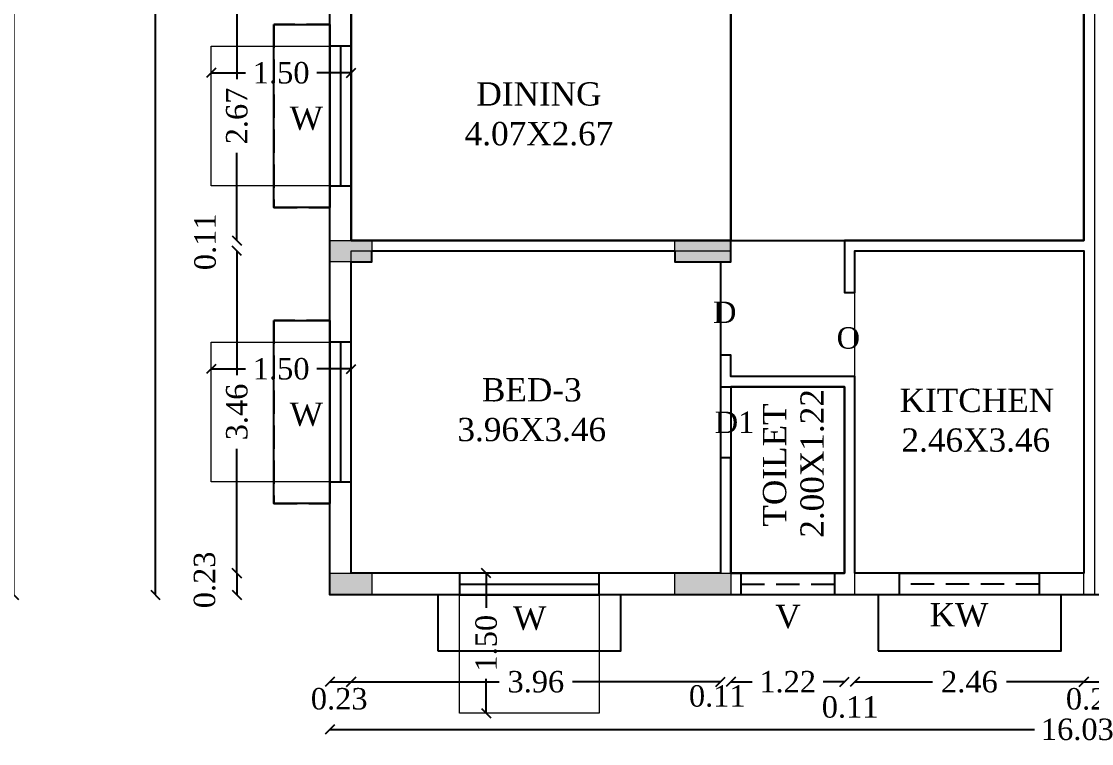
# Model space of a CAD drawing. Header units: metres. Extents: x 6 to 169, y 61 to 125.
# Drawn here: x 26.56 to 38.04, y 72.74 to 80.49 of the extents above; entities that cross this region are included whole.
import ezdxf
from ezdxf.enums import TextEntityAlignment as Align

# ---------------------------------------------------------------- set-up
doc = ezdxf.new("R2010")
doc.units = ezdxf.units.M
doc.header["$MEASUREMENT"] = 0
doc.header["$PDMODE"] = 3
doc.linetypes.add('HIDDEN', pattern=[0.375, 0.25, -0.125])
doc.layers.get('0').update_dxf_attribs({"lineweight": 5})
doc.layers.get('DEFPOINTS').update_dxf_attribs({"lineweight": 5})
for name, color, linetype in [('BLK_1_FLR_1_AC_ROOM_7', 117, 'Continuous'), ('BLK_1_FLR_1_BLT_UP_AREA', 1, 'Continuous'), ('BLK_1_FLR_1_CARPET_AREA', 10, 'Continuous'), ('BLK_1_FLR_1_CHAJJA', 6, 'Continuous'), ('BLK_1_FLR_1_REGULAR_ROOM_3', 117, 'Continuous'), ('BLK_1_FLR_1_REGULAR_ROOM_4', 117, 'Continuous'), ('BLK_1_FLR_1_WATER_CLOSET', 213, 'Continuous'), ('BLK_1_LVL_1_BLDG_FOOT_PRINT', 1, 'Continuous')]:
    doc.layers.add(name, color=color, linetype=linetype)
for name, color, linetype, lineweight in [('BLK_1_FLR_1_ACROOM_7_LIGHT_VENTILATION_1', 232, 'Continuous', 0), ('BLK_1_FLR_1_ACROOM_7_LIGHT_VENTILATION_2', 232, 'Continuous', 0), ('BLK_1_FLR_1_KITCHEN', 1, 'Continuous', 0), ('BLK_1_FLR_1_ROOM_4_LIGHT_VENTILATION_1', 232, 'Continuous', 0), ('BLK_1_FLR_1_UNITFA_3', 234, 'Continuous', 0)]:
    doc.layers.add(name, color=color, linetype=linetype, lineweight=lineweight)
doc.styles.add('Isa-', font='times.ttf')
doc.styles.add('STYLE2', font='times.ttf')
doc.dimstyles.new('Copy of ISO-25', dxfattribs={"dimscale": 0, "dimtxt": 0.23, "dimasz": 0.1, "dimexe": 1.25, "dimexo": 0.625, "dimgap": 0.11, "dimtad": 0, "dimzin": 1, "dimdsep": 46, "dimtxsty": 'STYLE2', "dimblk": 'OBLIQUE', "dimcen": 0, "dimse1": 1, "dimse2": 1, "dimclrd": 1, "dimclrt": 3, "dimadec": 0, "dimazin": 2, "dimtfac": 1, "dimtix": 1, "dimtofl": 0, "dimtmove": 0, "dimatfit": 3, "dimldrblk": 'OBLIQUE', "dimfxl": 0, "dimtolj": 1, "dimarcsym": 0})

# ---------------------------------------------------------------- blocks, each defined once
blk = doc.blocks.new('_Oblique')
at = {"color": 0, "linetype": 'ByBlock', "lineweight": -2}
blk.add_line((-0.5, -0.5), (0.5, 0.5), dxfattribs=at)
blk = doc.blocks.new('*D602')
at = {"color": 1, "lineweight": -2}
for p, q in [((26.482, 100.537), (26.482, 87.769)), ((26.482, 74.337), (26.482, 86.805))]:
    blk.add_line(p, q, dxfattribs=at)
at = {"layer": 'DEFPOINTS', "color": 0}
for p in [(24.897, 100.537), (24.897, 74.337), (26.482, 74.337)]:
    blk.add_point(p, dxfattribs=at)
at = {"color": 1, "lineweight": -2, "xscale": 0.1, "yscale": 0.1, "zscale": 0.1}
for p, rotation in [((26.482, 100.537), 90), ((26.482, 74.337), 270)]:
    blk.add_blockref('_Oblique', p, dxfattribs=dict(at, rotation=rotation))
at = {"color": 3, "insert": (26.482, 87.287), "char_height": 0.23, "attachment_point": 5, "rotation": 90, "style": 'STYLE2'}
blk.add_mtext('\\A1;26.20', dxfattribs=at)
blk = doc.blocks.new('*D604')
at = {"color": 1, "lineweight": -2}
for p, q in [((28, 100.537), (28, 87.769)), ((28, 74.337), (28, 86.805))]:
    blk.add_line(p, q, dxfattribs=at)
at = {"layer": 'DEFPOINTS', "color": 0}
for p in [(29.869, 100.537), (28, 74.337), (29.869, 74.337)]:
    blk.add_point(p, dxfattribs=at)
at = {"color": 1, "lineweight": -2, "xscale": 0.1, "yscale": 0.1, "zscale": 0.1}
for p, rotation in [((28, 100.537), 90), ((28, 74.337), 270)]:
    blk.add_blockref('_Oblique', p, dxfattribs=dict(at, rotation=rotation))
at = {"color": 3, "insert": (28, 87.287), "char_height": 0.23, "attachment_point": 5, "rotation": 90, "style": 'STYLE2'}
blk.add_mtext('\\A1;26.20', dxfattribs=at)
blk = doc.blocks.new('*D753')
at = {"color": 1, "lineweight": -2}
blk.add_line((29.869, 73.402), (30.099, 73.402), dxfattribs=at)
at = {"layer": 'DEFPOINTS', "color": 0}
for p in [(29.869, 74.775), (30.099, 74.75), (30.099, 73.402)]:
    blk.add_point(p, dxfattribs=at)
at = {"color": 1, "lineweight": -2, "xscale": 0.1, "yscale": 0.1, "zscale": 0.1, "rotation": 180}
blk.add_blockref('_Oblique', (29.869, 73.402), dxfattribs=at)
at = {"color": 1, "lineweight": -2, "xscale": 0.1, "yscale": 0.1, "zscale": 0.1}
blk.add_blockref('_Oblique', (30.099, 73.402), dxfattribs=at)
at = {"color": 3, "insert": (29.971, 73.219), "char_height": 0.23, "attachment_point": 5, "style": 'STYLE2'}
blk.add_mtext('\\A1;0.23', dxfattribs=at)
blk = doc.blocks.new('*D754')
at = {"color": 1, "lineweight": -2}
for p, q in [((30.099, 73.402), (31.685, 73.402)), ((34.059, 73.402), (32.473, 73.402))]:
    blk.add_line(p, q, dxfattribs=at)
at = {"layer": 'DEFPOINTS', "color": 0}
for p in [(34.059, 74.884), (30.099, 74.75), (34.059, 73.402)]:
    blk.add_point(p, dxfattribs=at)
at = {"color": 1, "lineweight": -2, "xscale": 0.1, "yscale": 0.1, "zscale": 0.1, "rotation": 180}
blk.add_blockref('_Oblique', (30.099, 73.402), dxfattribs=at)
at = {"color": 1, "lineweight": -2, "xscale": 0.1, "yscale": 0.1, "zscale": 0.1}
blk.add_blockref('_Oblique', (34.059, 73.402), dxfattribs=at)
at = {"color": 3, "insert": (32.079, 73.402), "char_height": 0.23, "attachment_point": 5, "style": 'STYLE2'}
blk.add_mtext('\\A1;3.96', dxfattribs=at)
blk = doc.blocks.new('*D755')
at = {"color": 1, "lineweight": -2}
for p, q in [((34.059, 73.402), (33.959, 73.402)), ((34.169, 73.402), (34.269, 73.402))]:
    blk.add_line(p, q, dxfattribs=at)
at = {"layer": 'DEFPOINTS', "color": 0}
for p in [(34.059, 74.884), (34.169, 74.871), (34.169, 73.402)]:
    blk.add_point(p, dxfattribs=at)
at = {"color": 1, "lineweight": -2, "xscale": 0.1, "yscale": 0.1, "zscale": 0.1}
blk.add_blockref('_Oblique', (34.059, 73.402), dxfattribs=at)
at = {"color": 1, "lineweight": -2, "xscale": 0.1, "yscale": 0.1, "zscale": 0.1, "rotation": 180}
blk.add_blockref('_Oblique', (34.169, 73.402), dxfattribs=at)
at = {"color": 3, "insert": (34.024, 73.249), "char_height": 0.23, "attachment_point": 5, "style": 'STYLE2'}
blk.add_mtext('\\A1;0.11', dxfattribs=at)
blk = doc.blocks.new('*D756')
at = {"color": 1, "lineweight": -2}
for p, q in [((34.169, 73.402), (34.399, 73.402)), ((35.389, 73.402), (35.159, 73.402))]:
    blk.add_line(p, q, dxfattribs=at)
at = {"layer": 'DEFPOINTS', "color": 0}
for p in [(34.169, 74.871), (35.389, 74.567), (35.389, 73.402)]:
    blk.add_point(p, dxfattribs=at)
at = {"color": 1, "lineweight": -2, "xscale": 0.1, "yscale": 0.1, "zscale": 0.1, "rotation": 180}
blk.add_blockref('_Oblique', (34.169, 73.402), dxfattribs=at)
at = {"color": 1, "lineweight": -2, "xscale": 0.1, "yscale": 0.1, "zscale": 0.1}
blk.add_blockref('_Oblique', (35.389, 73.402), dxfattribs=at)
at = {"color": 3, "insert": (34.779, 73.402), "char_height": 0.23, "attachment_point": 5, "style": 'STYLE2'}
blk.add_mtext('\\A1;1.22', dxfattribs=at)
blk = doc.blocks.new('*D757')
at = {"color": 1, "lineweight": -2}
for p, q in [((35.389, 73.402), (35.289, 73.402)), ((35.499, 73.402), (35.599, 73.402))]:
    blk.add_line(p, q, dxfattribs=at)
at = {"layer": 'DEFPOINTS', "color": 0}
for p in [(35.389, 74.567), (35.499, 74.567), (35.499, 73.402)]:
    blk.add_point(p, dxfattribs=at)
at = {"color": 1, "lineweight": -2, "xscale": 0.1, "yscale": 0.1, "zscale": 0.1}
blk.add_blockref('_Oblique', (35.389, 73.402), dxfattribs=at)
at = {"color": 1, "lineweight": -2, "xscale": 0.1, "yscale": 0.1, "zscale": 0.1, "rotation": 180}
blk.add_blockref('_Oblique', (35.499, 73.402), dxfattribs=at)
at = {"color": 3, "insert": (35.448, 73.131), "char_height": 0.23, "attachment_point": 5, "style": 'STYLE2'}
blk.add_mtext('\\A1;0.11', dxfattribs=at)
blk = doc.blocks.new('*D758')
at = {"color": 1, "lineweight": -2}
for p, q in [((35.499, 73.402), (36.33, 73.402)), ((37.954, 73.402), (37.124, 73.402))]:
    blk.add_line(p, q, dxfattribs=at)
at = {"layer": 'DEFPOINTS', "color": 0}
for p in [(35.499, 74.567), (37.954, 74.567), (37.954, 73.402)]:
    blk.add_point(p, dxfattribs=at)
at = {"color": 1, "lineweight": -2, "xscale": 0.1, "yscale": 0.1, "zscale": 0.1, "rotation": 180}
blk.add_blockref('_Oblique', (35.499, 73.402), dxfattribs=at)
at = {"color": 1, "lineweight": -2, "xscale": 0.1, "yscale": 0.1, "zscale": 0.1}
blk.add_blockref('_Oblique', (37.954, 73.402), dxfattribs=at)
at = {"color": 3, "insert": (36.727, 73.402), "char_height": 0.23, "attachment_point": 5, "style": 'STYLE2'}
blk.add_mtext('\\A1;2.46', dxfattribs=at)
blk = doc.blocks.new('*D759')
at = {"color": 1, "lineweight": -2}
blk.add_line((37.954, 73.402), (38.184, 73.402), dxfattribs=at)
at = {"layer": 'DEFPOINTS', "color": 0}
for p in [(37.954, 74.567), (38.184, 74.567), (38.184, 73.402)]:
    blk.add_point(p, dxfattribs=at)
at = {"color": 1, "lineweight": -2, "xscale": 0.1, "yscale": 0.1, "zscale": 0.1, "rotation": 180}
blk.add_blockref('_Oblique', (37.954, 73.402), dxfattribs=at)
at = {"color": 1, "lineweight": -2, "xscale": 0.1, "yscale": 0.1, "zscale": 0.1}
blk.add_blockref('_Oblique', (38.184, 73.402), dxfattribs=at)
at = {"color": 3, "insert": (38.065, 73.218), "char_height": 0.23, "attachment_point": 5, "style": 'STYLE2'}
blk.add_mtext('\\A1;0.23', dxfattribs=at)
blk = doc.blocks.new('*D718')
at = {"color": 1, "lineweight": -2}
for p, q in [((29.869, 72.891), (37.426, 72.891)), ((45.899, 72.891), (38.342, 72.891))]:
    blk.add_line(p, q, dxfattribs=at)
at = {"layer": 'DEFPOINTS', "color": 0}
for p in [(45.899, 74.834), (29.869, 74.665), (45.899, 72.891)]:
    blk.add_point(p, dxfattribs=at)
at = {"color": 1, "lineweight": -2, "xscale": 0.1, "yscale": 0.1, "zscale": 0.1, "rotation": 180}
blk.add_blockref('_Oblique', (29.869, 72.891), dxfattribs=at)
at = {"color": 1, "lineweight": -2, "xscale": 0.1, "yscale": 0.1, "zscale": 0.1}
blk.add_blockref('_Oblique', (45.899, 72.891), dxfattribs=at)
at = {"color": 3, "insert": (37.884, 72.891), "char_height": 0.23, "attachment_point": 5, "style": 'STYLE2'}
blk.add_mtext('\\A1;16.03', dxfattribs=at)
blk = doc.blocks.new('*D630')
at = {"color": 1, "lineweight": -2}
for p, q in [((28.875, 80.807), (28.875, 79.868)), ((28.875, 78.137), (28.875, 79.076))]:
    blk.add_line(p, q, dxfattribs=at)
at = {"layer": 'DEFPOINTS', "color": 0}
for p in [(30.319, 80.807), (28.875, 78.137), (30.319, 78.137)]:
    blk.add_point(p, dxfattribs=at)
at = {"color": 1, "lineweight": -2, "xscale": 0.1, "yscale": 0.1, "zscale": 0.1}
for p, rotation in [((28.875, 80.807), 90), ((28.875, 78.137), 270)]:
    blk.add_blockref('_Oblique', p, dxfattribs=dict(at, rotation=rotation))
at = {"color": 3, "insert": (28.875, 79.472), "char_height": 0.23, "attachment_point": 5, "rotation": 90, "style": 'STYLE2'}
blk.add_mtext('\\A1;2.67', dxfattribs=at)
blk = doc.blocks.new('*D631')
at = {"color": 1, "lineweight": -2}
for p, q in [((28.875, 78.137), (28.875, 78.237)), ((28.875, 78.027), (28.875, 77.927))]:
    blk.add_line(p, q, dxfattribs=at)
at = {"layer": 'DEFPOINTS', "color": 0}
for p in [(30.319, 78.137), (28.875, 78.027), (30.319, 78.027)]:
    blk.add_point(p, dxfattribs=at)
at = {"color": 1, "lineweight": -2, "xscale": 0.1, "yscale": 0.1, "zscale": 0.1}
for p, rotation in [((28.875, 78.137), 270), ((28.875, 78.027), 90)]:
    blk.add_blockref('_Oblique', p, dxfattribs=dict(at, rotation=rotation))
at = {"color": 3, "insert": (28.535, 78.122), "char_height": 0.23, "attachment_point": 5, "rotation": 90, "style": 'STYLE2'}
blk.add_mtext('\\A1;0.11', dxfattribs=at)
blk = doc.blocks.new('*D632')
at = {"color": 1, "lineweight": -2}
for p, q in [((28.875, 78.027), (28.875, 76.691)), ((28.875, 74.567), (28.875, 75.903))]:
    blk.add_line(p, q, dxfattribs=at)
at = {"layer": 'DEFPOINTS', "color": 0}
for p in [(30.319, 78.027), (28.875, 74.567), (30.319, 74.567)]:
    blk.add_point(p, dxfattribs=at)
at = {"color": 1, "lineweight": -2, "xscale": 0.1, "yscale": 0.1, "zscale": 0.1}
for p, rotation in [((28.875, 78.027), 90), ((28.875, 74.567), 270)]:
    blk.add_blockref('_Oblique', p, dxfattribs=dict(at, rotation=rotation))
at = {"color": 3, "insert": (28.875, 76.297), "char_height": 0.23, "attachment_point": 5, "rotation": 90, "style": 'STYLE2'}
blk.add_mtext('\\A1;3.46', dxfattribs=at)
blk = doc.blocks.new('*D633')
at = {"color": 1, "lineweight": -2}
blk.add_line((28.875, 74.567), (28.875, 74.337), dxfattribs=at)
at = {"layer": 'DEFPOINTS', "color": 0}
for p in [(30.319, 74.567), (28.875, 74.337), (30.319, 74.337)]:
    blk.add_point(p, dxfattribs=at)
at = {"color": 1, "lineweight": -2, "xscale": 0.1, "yscale": 0.1, "zscale": 0.1}
for p, rotation in [((28.875, 74.567), 90), ((28.875, 74.337), 270)]:
    blk.add_blockref('_Oblique', p, dxfattribs=dict(at, rotation=rotation))
at = {"color": 3, "insert": (28.529, 74.496), "char_height": 0.23, "attachment_point": 5, "rotation": 90, "style": 'STYLE2'}
blk.add_mtext('\\A1;0.23', dxfattribs=at)
blk = doc.blocks.new('*D831')
at = {"layer": 'BLK_1_FLR_1_ROOM_4_LIGHT_VENTILATION_1', "color": 0, "lineweight": -2}
for p, q in [((28.599, 79.933), (28.968, 79.933)), ((30.099, 79.933), (29.73, 79.933))]:
    blk.add_line(p, q, dxfattribs=at)
at = {"layer": 'DEFPOINTS', "color": 0}
for p in [(28.599, 80.222), (30.099, 80.222), (28.599, 79.933)]:
    blk.add_point(p, dxfattribs=at)
at = {"layer": 'BLK_1_FLR_1_ROOM_4_LIGHT_VENTILATION_1', "color": 0, "lineweight": -2, "xscale": 0.1, "yscale": 0.1, "zscale": 0.1, "rotation": 180}
blk.add_blockref('_Oblique', (28.599, 79.933), dxfattribs=at)
at = {"layer": 'BLK_1_FLR_1_ROOM_4_LIGHT_VENTILATION_1', "color": 0, "lineweight": -2, "xscale": 0.1, "yscale": 0.1, "zscale": 0.1}
blk.add_blockref('_Oblique', (30.099, 79.933), dxfattribs=at)
at = {"layer": 'BLK_1_FLR_1_ROOM_4_LIGHT_VENTILATION_1', "insert": (29.349, 79.933), "char_height": 0.23, "attachment_point": 5, "style": 'STYLE2'}
blk.add_mtext('\\A1;1.50', dxfattribs=at)
blk = doc.blocks.new('*D832')
at = {"layer": 'BLK_1_FLR_1_ACROOM_7_LIGHT_VENTILATION_1', "color": 0, "lineweight": -2}
for p, q in [((28.599, 76.758), (28.968, 76.758)), ((30.099, 76.758), (29.73, 76.758))]:
    blk.add_line(p, q, dxfattribs=at)
at = {"layer": 'DEFPOINTS', "color": 0}
for p in [(28.599, 77.047), (30.099, 77.047), (28.599, 76.758)]:
    blk.add_point(p, dxfattribs=at)
at = {"layer": 'BLK_1_FLR_1_ACROOM_7_LIGHT_VENTILATION_1', "color": 0, "lineweight": -2, "xscale": 0.1, "yscale": 0.1, "zscale": 0.1, "rotation": 180}
blk.add_blockref('_Oblique', (28.599, 76.758), dxfattribs=at)
at = {"layer": 'BLK_1_FLR_1_ACROOM_7_LIGHT_VENTILATION_1', "color": 0, "lineweight": -2, "xscale": 0.1, "yscale": 0.1, "zscale": 0.1}
blk.add_blockref('_Oblique', (30.099, 76.758), dxfattribs=at)
at = {"layer": 'BLK_1_FLR_1_ACROOM_7_LIGHT_VENTILATION_1', "insert": (29.349, 76.758), "char_height": 0.23, "attachment_point": 5, "style": 'STYLE2'}
blk.add_mtext('\\A1;1.50', dxfattribs=at)
blk = doc.blocks.new('*D835')
at = {"layer": 'BLK_1_FLR_1_ACROOM_7_LIGHT_VENTILATION_2', "color": 0, "lineweight": -2}
for p, q in [((31.548, 74.567), (31.548, 74.198)), ((31.548, 73.067), (31.548, 73.436))]:
    blk.add_line(p, q, dxfattribs=at)
at = {"layer": 'DEFPOINTS', "color": 0}
for p in [(31.259, 74.567), (31.259, 73.067), (31.548, 73.067)]:
    blk.add_point(p, dxfattribs=at)
at = {"layer": 'BLK_1_FLR_1_ACROOM_7_LIGHT_VENTILATION_2', "color": 0, "lineweight": -2, "xscale": 0.1, "yscale": 0.1, "zscale": 0.1}
for p, rotation in [((31.548, 74.567), 90), ((31.548, 73.067), 270)]:
    blk.add_blockref('_Oblique', p, dxfattribs=dict(at, rotation=rotation))
at = {"layer": 'BLK_1_FLR_1_ACROOM_7_LIGHT_VENTILATION_2', "insert": (31.548, 73.817), "char_height": 0.23, "attachment_point": 5, "rotation": 90, "style": 'STYLE2'}
blk.add_mtext('\\A1;1.50', dxfattribs=at)

msp = doc.modelspace()

# ---------------------------------------------------------------- linework, layer by layer
for p, q in [((29.86922, 74.33689), (29.86922, 100.53689)), ((37.95422, 78.13689), (37.95422, 86.16689)), ((30.09922, 78.13689), (30.09922, 80.80689)), ((30.09922, 78.13689), (34.16922, 78.13689)), ((34.16922, 78.02689), (34.16922, 78.13689)), ((35.38922, 78.13689), (37.95422, 78.13689)), ((35.38922, 77.57689), (35.38922, 78.13689)), ((30.09922, 78.02689), (34.16922, 78.02689)), ((30.09922, 74.56689), (30.09922, 78.02689)), ((35.49922, 78.02689), (37.95422, 78.02689)), ((35.49922, 77.57689), (35.49922, 78.02689)), ((37.95422, 74.33689), (37.95422, 78.02689)), ((35.49922, 77.57689), (35.38922, 77.57689)), ((34.05922, 76.90689), (34.16922, 76.90689)), ((34.05922, 76.56689), (34.05922, 76.90689)), ((34.16922, 76.67689), (34.16922, 76.90689)), ((35.49922, 76.67689), (34.16922, 76.67689)), ((35.49922, 74.33689), (35.49922, 76.67689)), ((35.38922, 76.56689), (34.05922, 76.56689)), ((35.38922, 74.56689), (35.38922, 76.56689)), ((34.16922, 75.80689), (34.05922, 75.80689)), ((34.05922, 74.56689), (34.05922, 75.80689)), ((34.16922, 74.56689), (34.16922, 75.80689)), ((34.05922, 74.56689), (30.09922, 74.56689)), ((35.38922, 74.56689), (34.16922, 74.56689)), ((37.95422, 74.56689), (35.49922, 74.56689)), ((35.97922, 74.56689), (37.47422, 74.56689)), ((35.97922, 74.33689), (35.97922, 74.56689)), ((45.84922, 74.33689), (29.86922, 74.33689)), ((35.97922, 74.33689), (37.47422, 74.33689))]:
    msp.add_line(p, q)
at = {"linetype": 'Continuous', "lineweight": -3}
for p, q in [((29.98422, 80.22189), (29.98422, 78.72189)), ((29.98422, 77.04689), (29.98422, 75.54689)), ((31.25922, 74.45189), (32.75922, 74.45189))]:
    msp.add_line(p, q, dxfattribs=at)
at = {"linetype": 'HIDDEN', "lineweight": -3}
for p, q in [((34.27922, 74.45189), (35.27922, 74.45189)), ((37.47422, 74.45189), (35.97922, 74.45189))]:
    msp.add_line(p, q, dxfattribs=at)
for points in [[(29.86922, 80.45189), (29.26922, 80.45189), (29.26922, 78.49189), (29.86922, 78.49189)], [(29.86922, 77.27689), (29.26922, 77.27689), (29.26922, 75.31689), (29.86922, 75.31689)], [(31.02922, 74.33689), (31.02922, 73.73689), (32.98922, 73.73689), (32.98922, 74.33689)], [(35.74922, 74.33689), (35.74922, 73.73689), (37.70922, 73.73689), (37.70922, 74.33689)]]:
    msp.add_lwpolyline(points, dxfattribs=at)
at = {"lineweight": -3}
for points in [[(30.09922, 78.72189), (30.09922, 80.22189), (29.86922, 80.22189), (29.86922, 78.72189)], [(30.09922, 75.54689), (30.09922, 77.04689), (29.86922, 77.04689), (29.86922, 75.54689)], [(32.75922, 74.56689), (31.25922, 74.56689), (31.25922, 74.33689), (32.75922, 74.33689)], [(34.27922, 74.33689), (34.27922, 74.56689), (35.27922, 74.56689), (35.27922, 74.33689)], [(35.97922, 74.56689), (37.47422, 74.56689), (37.47422, 74.33689), (35.97922, 74.33689)]]:
    msp.add_lwpolyline(points, close=True, dxfattribs=at)
for points in [[(30.31922, 78.13689), (30.31922, 77.90689), (29.86922, 77.90689), (29.86922, 78.13689)], [(34.16922, 78.13689), (34.16922, 77.90689), (33.56922, 77.90689), (33.56922, 78.13689)], [(30.31922, 74.56689), (30.31922, 74.33689), (29.86922, 74.33689), (29.86922, 74.56689)], [(34.16922, 74.56689), (34.16922, 74.33689), (33.56922, 74.33689), (33.56922, 74.56689)]]:
    msp.add_lwpolyline(points, close=True)
for points in [[(30.31922, 78.13689), (30.31922, 77.90689), (29.86922, 78.13689), (29.86922, 77.90689)], [(34.16922, 78.13689), (34.16922, 77.90689), (33.56922, 78.13689), (33.56922, 77.90689)], [(30.31922, 74.56689), (30.31922, 74.33689), (29.86922, 74.56689), (29.86922, 74.33689)], [(34.16922, 74.56689), (34.16922, 74.33689), (33.56922, 74.56689), (33.56922, 74.33689)]]:
    msp.add_solid(points)
at = {"layer": 'BLK_1_FLR_1_AC_ROOM_7', "color": 1}
msp.add_lwpolyline([(30.09922, 77.90689), (30.31922, 77.90689), (30.31922, 78.02689), (33.56922, 78.02689), (33.56922, 77.90689), (34.05922, 77.90689), (34.05922, 74.56689), (30.09922, 74.56689)], close=True, dxfattribs=at)
at = {"layer": 'BLK_1_FLR_1_ACROOM_7_LIGHT_VENTILATION_1'}
msp.add_lwpolyline([(28.59922, 77.04689), (30.09922, 77.04689), (30.09922, 75.54689), (28.59922, 75.54689)], close=True, dxfattribs=at)
at = {"layer": 'BLK_1_FLR_1_ACROOM_7_LIGHT_VENTILATION_2'}
msp.add_lwpolyline([(31.25922, 73.06689), (31.25922, 74.56689), (32.75922, 74.56689), (32.75922, 73.06689)], close=True, dxfattribs=at)
at = {"layer": 'BLK_1_FLR_1_BLT_UP_AREA', "color": 3}
msp.add_lwpolyline([(29.86922, 100.53689), (45.89922, 100.53689), (45.89922, 74.33689), (29.86922, 74.33689)], close=True, dxfattribs=at)
at = {"layer": 'BLK_1_FLR_1_CARPET_AREA', "color": 3}
msp.add_lwpolyline([(37.95422, 86.16689), (37.95422, 78.13689), (35.38922, 78.13689), (35.38922, 77.57689), (35.49922, 77.57689), (35.49922, 78.02689), (37.95422, 78.02689), (37.95422, 74.56689), (35.49922, 74.56689), (35.49922, 76.67689), (34.16922, 76.67689), (34.16922, 76.90689), (34.05922, 76.90689), (34.05922, 76.56689), (35.38922, 76.56689), (35.38922, 74.56689), (34.16922, 74.56689), (34.16922, 75.80689), (34.05922, 75.80689), (34.05922, 74.56689), (30.09922, 74.56689), (30.09922, 77.90689), (30.31922, 77.90689), (30.31922, 78.02689), (33.56922, 78.02689), (33.56922, 77.90689), (34.16922, 77.90689), (34.16922, 78.13689), (30.09922, 78.13689), (30.09922, 80.80689)], dxfattribs=at)
at = {"layer": 'BLK_1_FLR_1_CHAJJA'}
for points in [[(29.26922, 80.45189), (29.86922, 80.45189), (29.86922, 78.49189), (29.26922, 78.49189)], [(29.26922, 77.27689), (29.86922, 77.27689), (29.86922, 75.31689), (29.26922, 75.31689)], [(31.02922, 73.73689), (32.98922, 73.73689), (32.98922, 74.33689), (31.02922, 74.33689)], [(35.74922, 73.73689), (37.70922, 73.73689), (37.70922, 74.33689), (35.74922, 74.33689)]]:
    msp.add_lwpolyline(points, close=True, dxfattribs=at)
at = {"layer": 'BLK_1_FLR_1_KITCHEN'}
msp.add_lwpolyline([(37.95422, 74.56689), (35.49922, 74.56689), (35.49922, 78.02689), (37.95422, 78.02689)], close=True, dxfattribs=at)
at = {"layer": 'BLK_1_FLR_1_REGULAR_ROOM_3', "color": 1}
msp.add_lwpolyline([(37.95422, 86.16689), (34.16922, 86.16689), (34.16922, 78.13689), (37.95422, 78.13689)], close=True, dxfattribs=at)
at = {"layer": 'BLK_1_FLR_1_REGULAR_ROOM_4', "color": 1}
msp.add_lwpolyline([(34.16922, 80.80689), (30.09922, 80.80689), (30.09922, 78.13689), (34.16922, 78.13689)], close=True, dxfattribs=at)
at = {"layer": 'BLK_1_FLR_1_ROOM_4_LIGHT_VENTILATION_1'}
msp.add_lwpolyline([(28.59922, 80.22189), (30.09922, 80.22189), (30.09922, 78.72189), (28.59922, 78.72189)], close=True, dxfattribs=at)
at = {"layer": 'BLK_1_FLR_1_UNITFA_3'}
msp.add_lwpolyline([(29.86922, 88.14689), (36.83922, 88.14689), (36.83922, 86.39689), (38.06922, 86.39689), (38.06922, 74.33689), (29.86922, 74.33689)], close=True, dxfattribs=at)
at = {"layer": 'BLK_1_FLR_1_WATER_CLOSET'}
msp.add_lwpolyline([(34.16922, 74.56689), (35.38922, 74.56689), (35.38922, 76.56689), (34.16922, 76.56689)], close=True, dxfattribs=at)
at = {"layer": 'BLK_1_LVL_1_BLDG_FOOT_PRINT'}
msp.add_lwpolyline([(29.86922, 100.53689), (45.89922, 100.53689), (45.89922, 74.33689), (29.86922, 74.33689)], close=True, dxfattribs=at)

# ---------------------------------------------------------------- texts
at = {"lineweight": -3}
for s, height, style, p in [('DINING', 0.25, 'Isa-', (32.11275, 79.70825)), ('W', 0.25, 'Isa-', (29.61817, 79.44838)), ('4.07X2.67', 0.25, 'Isa-', (32.11275, 79.28211)), ('D', 0.23, 'STYLE2', (34.10376, 77.36606)), ('O', 0.23, 'STYLE2', (35.42923, 77.09117)), ('BED-3', 0.25, 'Isa-', (32.03535, 76.53528)), ('KITCHEN ', 0.25, 'Isa-', (36.85411, 76.42208)), ('W', 0.25, 'Isa-', (29.61817, 76.27338)), ('D1', 0.23, 'STYLE2', (34.20949, 76.18624)), ('3.96X3.46', 0.25, 'Isa-', (32.03535, 76.10914)), ('2.46X3.46', 0.25, 'Isa-', (36.79562, 75.99594)), ('V', 0.25, 'Isa-', (34.78156, 74.10375)), ('KW', 0.25, 'Isa-', (36.61523, 74.12203)), ('W', 0.25, 'Isa-', (32.01329, 74.08683))]:
    msp.add_text(s, height=height, dxfattribs=dict(at, style=style)).set_placement(p, align=Align.MIDDLE_CENTER)
at = {"lineweight": -3, "style": 'Isa-'}
for s, p in [('2.00X1.22', (35.03978, 75.74523)), ('TOILET', (34.63812, 75.72808))]:
    msp.add_text(s, height=0.25, rotation=90, dxfattribs=at).set_placement(p, align=Align.MIDDLE_CENTER)

# ---------------------------------------------------------------- dimensions: what is measured, and where the dimension line sits
for base, p1, p2, override, picture, middle in [((26.48221, 74.33689), (24.89707, 100.53689), (24.89707, 74.33689), {"dimscale": 1}, '*D602', (26.48221, 87.28689)), ((28.00002, 74.33689), (29.86922, 100.53689), (29.86922, 74.33689), {"dimscale": 1}, '*D604', (28.00002, 87.28689)), ((28.87476, 78.02689), (30.31922, 78.13689), (30.31922, 78.02689), {"dimscale": 1, "dimtmove": 2}, '*D631', (28.5348, 78.1225)), ((28.87476, 74.33689), (30.31922, 74.56689), (30.31922, 74.33689), {"dimscale": 1, "dimtmove": 2}, '*D633', (28.52935, 74.4955))]:
    dim = msp.add_linear_dim(base=base, p1=p1, p2=p2, angle=90, dimstyle='Copy of ISO-25', override=override)
    dim.commit()
    dim.dimension.update_dxf_attribs({"geometry": picture, "text_midpoint": middle, "dimtype": 160})
for base, p1, p2, picture, middle in [((28.87476, 78.13689), (30.31922, 80.80689), (30.31922, 78.13689), '*D630', (28.87476, 79.47189)), ((28.87476, 74.56689), (30.31922, 78.02689), (30.31922, 74.56689), '*D632', (28.87476, 76.29689))]:
    dim = msp.add_linear_dim(base=base, p1=p1, p2=p2, angle=90, dimstyle='Copy of ISO-25', override={"dimscale": 1, "dimtmove": 1})
    dim.commit()
    dim.dimension.update_dxf_attribs({"geometry": picture, "text_midpoint": middle})
for base, p1, p2, override, picture, middle in [((45.89922, 72.89105), (29.86922, 74.66508), (45.89922, 74.83422), {"dimscale": 1}, '*D718', (37.88422, 72.89105)), ((34.05922, 73.40181), (30.09922, 74.75017), (34.05922, 74.88404), {"dimscale": 1, "dimtmove": 1}, '*D754', (32.07922, 73.40181)), ((35.38922, 73.40181), (34.16922, 74.87134), (35.38922, 74.56689), {"dimscale": 1, "dimtmove": 1}, '*D756', (34.77922, 73.40181)), ((37.954224659, 73.401807484), (35.499224659, 74.5668942738), (37.954224659, 74.5668942738), {"dimscale": 1, "dimtmove": 1}, '*D758', (36.726724659, 73.401807484))]:
    dim = msp.add_linear_dim(base=base, p1=p1, p2=p2, dimstyle='Copy of ISO-25', override=override)
    dim.commit()
    dim.dimension.update_dxf_attribs({"geometry": picture, "text_midpoint": middle})
for base, p1, p2, picture, middle in [((34.16922, 73.40181), (34.05922, 74.88404), (34.16922, 74.87134), '*D755', (34.02441, 73.24886)), ((30.09922, 73.40181), (29.86922, 74.77516), (30.09922, 74.75017), '*D753', (29.97073, 73.21908)), ((35.49922, 73.40181), (35.38922, 74.56689), (35.49922, 74.56689), '*D757', (35.44789, 73.13114)), ((38.18422, 73.40181), (37.95422, 74.56689), (38.18422, 74.56689), '*D759', (38.06518, 73.21845))]:
    dim = msp.add_linear_dim(base=base, p1=p1, p2=p2, dimstyle='Copy of ISO-25', override={"dimscale": 1, "dimtmove": 2})
    dim.commit()
    dim.dimension.update_dxf_attribs({"geometry": picture, "text_midpoint": middle, "dimtype": 160})
at = {"layer": 'BLK_1_FLR_1_ACROOM_7_LIGHT_VENTILATION_1'}
dim = msp.add_linear_dim(base=(28.59922, 76.75835), p1=(30.09922, 77.04689), p2=(28.59922, 77.04689), dimstyle='Copy of ISO-25', override={"dimscale": 1, "dimclrd": 0, "dimclrt": 256, "dimarcsym": 1}, dxfattribs=at)
dim.commit()
dim.dimension.update_dxf_attribs({"geometry": '*D832', "text_midpoint": (29.34922, 76.75835)})
at = {"layer": 'BLK_1_FLR_1_ACROOM_7_LIGHT_VENTILATION_2'}
dim = msp.add_linear_dim(base=(31.54777, 73.06689), p1=(31.25922, 74.56689), p2=(31.25922, 73.06689), angle=90, dimstyle='Copy of ISO-25', override={"dimscale": 1, "dimclrd": 0, "dimclrt": 256, "dimarcsym": 1}, dxfattribs=at)
dim.commit()
dim.dimension.update_dxf_attribs({"geometry": '*D835', "text_midpoint": (31.54777, 73.81689)})
at = {"layer": 'BLK_1_FLR_1_ROOM_4_LIGHT_VENTILATION_1'}
dim = msp.add_linear_dim(base=(28.59922, 79.93335), p1=(30.09922, 80.22189), p2=(28.59922, 80.22189), dimstyle='Copy of ISO-25', override={"dimscale": 1, "dimclrd": 0, "dimclrt": 256, "dimarcsym": 1}, dxfattribs=at)
dim.commit()
dim.dimension.update_dxf_attribs({"geometry": '*D831', "text_midpoint": (29.34922, 79.93335)})

doc.saveas('drawing.dxf')
